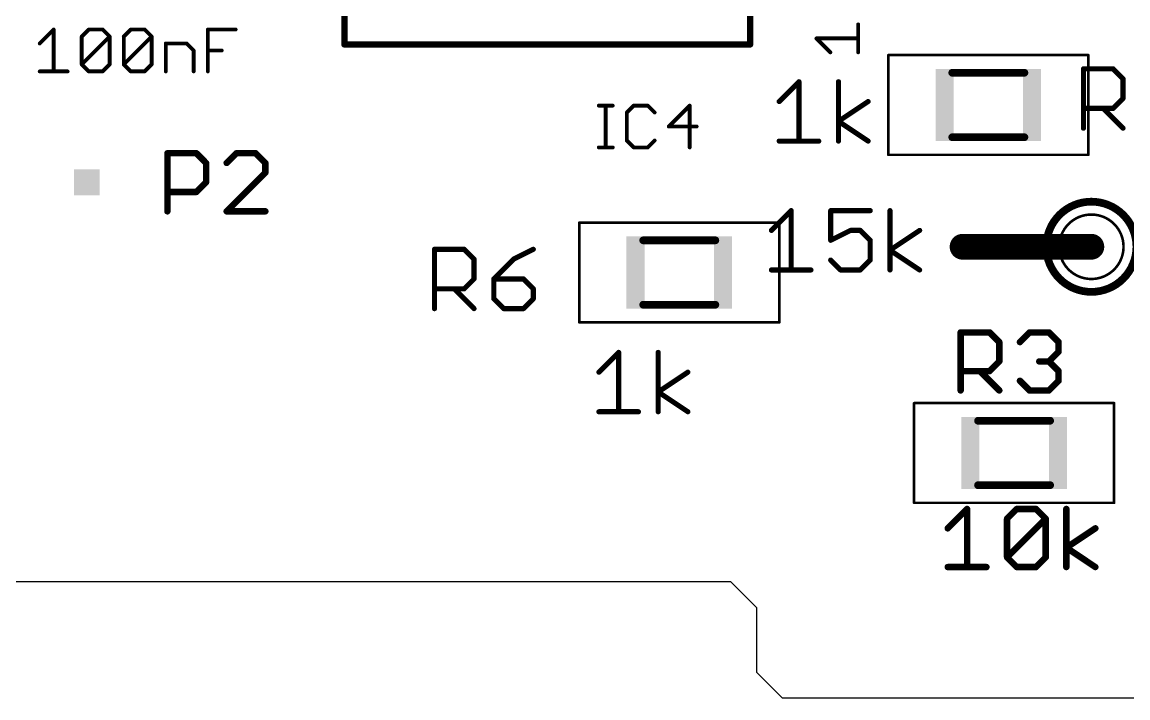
# Model space of a CAD drawing. Extents: x 2 to 123, y -4 to 52.
# Drawn here: x 51.05 to 72.86, y -2.29 to 11.03 of the extents above; entities that cross this region are included whole.
import ezdxf

# ---------------------------------------------------------------- set-up
doc = ezdxf.new("R2010")
doc.units = 0
for name, color, linetype in [('20', 53, 'CONTINUOUS'), ('25', 253, 'CONTINUOUS'), ('27', 253, 'CONTINUOUS'), ('39', 12, 'CONTINUOUS'), ('51', 253, 'CONTINUOUS')]:
    doc.layers.add(name, color=color, linetype=linetype)

# ---------------------------------------------------------------- blocks, each defined once
blk = doc.blocks.new('RECT')
blk.add_solid([(-0.5, -0.5), (0.5, -0.5), (-0.5, 0.5), (0.5, 0.5)])

msp = doc.modelspace()

# ---------------------------------------------------------------- linework, layer by layer
at = {"layer": '20'}
for p, q in [((65.024, 0), (3.302, 0)), ((65.024, 0), (65.532, -0.508)), ((65.532, -0.508), (65.532, -1.778)), ((65.532, -1.778), (66.04, -2.286)), ((66.04, -2.286), (93.726, -2.286))]:
    msp.add_line(p, q, dxfattribs=at)
at = {"layer": '25'}
for points, const_width in [([(71.9806, 8.9408), (71.9806, 10.1102)], 0.1016), ([(71.9806, 10.1102), (72.5653, 10.1102)], 0.1016), ([(72.5653, 10.1102), (72.7602, 9.9153)], 0.1016), ([(72.7602, 9.9153), (72.7602, 9.5255)], 0.1016), ([(62.4204, 9.386), (62.6952, 9.386)], 0.0762), ([(62.5578, 8.5615), (62.5578, 9.386)], 0.0762), ([(63.1103, 9.386), (62.9729, 9.2486)], 0.0762), ([(63.3851, 9.386), (63.1103, 9.386)], 0.0762), ([(63.5226, 9.2486), (63.3851, 9.386)], 0.0762), ([(64.2138, 9.386), (63.8016, 8.9738)], 0.0762), ([(64.2138, 8.5615), (64.2138, 9.386)], 0.0762), ([(72.5653, 9.3306), (71.9806, 9.3306)], 0.1016), ([(72.3704, 9.3306), (72.7602, 8.9408)], 0.1016), ([(72.7602, 9.5255), (72.5653, 9.3306)], 0.1016), ([(62.9729, 9.2486), (62.9729, 8.6989)], 0.0762), ([(63.8016, 8.9738), (64.3513, 8.9738)], 0.0762), ([(62.9729, 8.6989), (63.1103, 8.5615)], 0.0762), ([(63.3851, 8.5615), (63.5226, 8.6989)], 0.0762), ([(53.9115, 7.3025), (53.9115, 8.4465)], 0.127), ([(53.9115, 8.4465), (54.4835, 8.4465)], 0.127), ([(54.4835, 8.4465), (54.6742, 8.2558)], 0.127), ([(55.2716, 8.4465), (55.0809, 8.2558)], 0.127), ([(55.6529, 8.4465), (55.2716, 8.4465)], 0.127), ([(55.8435, 8.2558), (55.6529, 8.4465)], 0.127), ([(62.4204, 8.5615), (62.6952, 8.5615)], 0.0762), ([(63.1103, 8.5615), (63.3851, 8.5615)], 0.0762), ([(54.6742, 8.2558), (54.6742, 7.8745)], 0.127), ([(55.8435, 8.0652), (55.8435, 8.2558)], 0.127), ([(55.0809, 7.3025), (55.8435, 8.0652)], 0.127), ([(54.6742, 7.8745), (54.4835, 7.6838)], 0.127), ([(54.4835, 7.6838), (53.9115, 7.6838)], 0.127), ([(55.8435, 7.3025), (55.0809, 7.3025)], 0.127), ([(59.18, 5.3848), (59.18, 6.5542)], 0.1016), ([(59.18, 6.5542), (59.7647, 6.5542)], 0.1016), ([(59.7647, 6.5542), (59.9596, 6.3593)], 0.1016), ([(61.129, 6.5542), (60.7392, 6.3593)], 0.1016), ([(59.9596, 6.3593), (59.9596, 5.9695)], 0.1016), ([(60.7392, 6.3593), (60.3494, 5.9695)], 0.1016), ([(59.9596, 5.9695), (59.7647, 5.7746)], 0.1016), ([(60.3494, 5.9695), (60.3494, 5.5797)], 0.1016), ([(60.9341, 5.9695), (60.3494, 5.9695)], 0.1016), ([(61.129, 5.7746), (60.9341, 5.9695)], 0.1016), ([(59.7647, 5.7746), (59.18, 5.7746)], 0.1016), ([(59.5698, 5.7746), (59.9596, 5.3848)], 0.1016), ([(61.129, 5.5797), (61.129, 5.7746)], 0.1016), ([(60.3494, 5.5797), (60.5443, 5.3848)], 0.1016), ([(60.9341, 5.3848), (61.129, 5.5797)], 0.1016), ([(60.5443, 5.3848), (60.9341, 5.3848)], 0.1016), ([(69.5579, 3.7719), (69.5579, 4.9159)], 0.127), ([(69.5579, 4.9159), (70.1299, 4.9159)], 0.127), ([(70.1299, 4.9159), (70.3205, 4.7252)], 0.127), ([(70.7273, 4.7252), (70.918, 4.9159)], 0.127), ([(70.918, 4.9159), (71.2993, 4.9159)], 0.127), ([(71.2993, 4.9159), (71.4899, 4.7252)], 0.127), ([(70.3205, 4.7252), (70.3205, 4.3439)], 0.127), ([(71.4899, 4.5346), (71.2993, 4.3439)], 0.127), ([(71.4899, 4.7252), (71.4899, 4.5346)], 0.127), ([(70.3205, 4.3439), (70.1299, 4.1532)], 0.127), ([(71.2993, 4.3439), (71.1086, 4.3439)], 0.127), ([(71.2993, 4.3439), (71.4899, 4.1532)], 0.127), ([(70.1299, 4.1532), (69.5579, 4.1532)], 0.127), ([(69.9392, 4.1532), (70.3205, 3.7719)], 0.127), ([(71.4899, 4.1532), (71.4899, 3.9626)], 0.127), ([(70.918, 3.7719), (70.7273, 3.9626)], 0.127), ([(71.4899, 3.9626), (71.2993, 3.7719)], 0.127), ([(71.2993, 3.7719), (70.918, 3.7719)], 0.127)]:
    msp.add_lwpolyline(points, dxfattribs=dict(at, const_width=const_width))
for points, const_width in [([(72.006, 10.1102, 1), (71.9552, 10.1102)], 0.0508), ([(71.9806, 10.1356, 1), (71.9806, 10.0848)], 0.0508), ([(72.5833, 10.1282, 1), (72.5473, 10.0922)], 0.0508), ([(72.5653, 10.0848, 1), (72.5653, 10.1356)], 0.0508), ([(72.7856, 9.9153, 1), (72.7348, 9.9153)], 0.0508), ([(72.7422, 9.8973, 1), (72.7782, 9.9333)], 0.0508), ([(62.4204, 9.4051, 1), (62.4204, 9.367)], 0.0381), ([(62.5769, 9.386, 1), (62.5388, 9.386)], 0.0381), ([(62.6952, 9.367, 1), (62.6952, 9.4051)], 0.0381), ([(63.1103, 9.4051, 1), (63.1103, 9.367)], 0.0381), ([(63.1238, 9.3725, 1), (63.0968, 9.3995)], 0.0381), ([(63.3986, 9.3995, 1), (63.3717, 9.3725)], 0.0381), ([(63.3851, 9.367, 1), (63.3851, 9.4051)], 0.0381), ([(64.2329, 9.386, 1), (64.1948, 9.386)], 0.0381), ([(64.2273, 9.3725, 1), (64.2004, 9.3995)], 0.0381), ([(71.9806, 9.356, 1), (71.9806, 9.3052)], 0.0508), ([(72.3884, 9.3486, 1), (72.3524, 9.3126)], 0.0508), ([(72.5653, 9.3052, 1), (72.5653, 9.356)], 0.0508), ([(72.7348, 9.5255, 1), (72.7856, 9.5255)], 0.0508), ([(72.7782, 9.5075, 1), (72.7422, 9.5435)], 0.0508), ([(62.9919, 9.2486, 1), (62.9538, 9.2486)], 0.0381), ([(62.9594, 9.2621, 1), (62.9864, 9.2351)], 0.0381), ([(63.5091, 9.2351, 1), (63.536, 9.2621)], 0.0381), ([(72.5473, 9.3486, 1), (72.5833, 9.3126)], 0.0508), ([(63.8016, 8.9928, 1), (63.8016, 8.9547)], 0.0381), ([(63.7881, 8.9872, 1), (63.8151, 8.9603)], 0.0381), ([(64.3513, 8.9547, 1), (64.3513, 8.9928)], 0.0381), ([(71.9552, 8.9408, 1), (72.006, 8.9408)], 0.0508), ([(72.7422, 8.9228, 1), (72.7782, 8.9588)], 0.0508), ([(62.9864, 8.7124, 1), (62.9594, 8.6854)], 0.0381), ([(63.536, 8.6854, 1), (63.5091, 8.7124)], 0.0381), ([(53.9115, 8.4782, 1), (53.9115, 8.4147)], 0.0635), ([(53.9433, 8.4465, 1), (53.8798, 8.4465)], 0.0635), ([(54.5059, 8.4689, 1), (54.461, 8.424)], 0.0635), ([(54.4835, 8.4147, 1), (54.4835, 8.4782)], 0.0635), ([(55.2716, 8.4782, 1), (55.2716, 8.4147)], 0.0635), ([(55.294, 8.424, 1), (55.2491, 8.4689)], 0.0635), ([(55.6753, 8.4689, 1), (55.6304, 8.424)], 0.0635), ([(55.6529, 8.4147, 1), (55.6529, 8.4782)], 0.0635), ([(62.4204, 8.5806, 1), (62.4204, 8.5425)], 0.0381), ([(62.5388, 8.5615, 1), (62.5769, 8.5615)], 0.0381), ([(62.6952, 8.5425, 1), (62.6952, 8.5806)], 0.0381), ([(62.9538, 8.6989, 1), (62.9919, 8.6989)], 0.0381), ([(63.1103, 8.5806, 1), (63.1103, 8.5425)], 0.0381), ([(63.0968, 8.548, 1), (63.1238, 8.575)], 0.0381), ([(63.3717, 8.575, 1), (63.3986, 8.548)], 0.0381), ([(63.3851, 8.5425, 1), (63.3851, 8.5806)], 0.0381), ([(64.1948, 8.5615, 1), (64.2329, 8.5615)], 0.0381), ([(54.7059, 8.2558, 1), (54.6424, 8.2558)], 0.0635), ([(54.6517, 8.2334, 1), (54.6966, 8.2783)], 0.0635), ([(55.0584, 8.2783, 1), (55.1033, 8.2334)], 0.0635), ([(55.8753, 8.2558, 1), (55.8118, 8.2558)], 0.0635), ([(55.8211, 8.2334, 1), (55.866, 8.2783)], 0.0635), ([(55.8118, 8.0652, 1), (55.8753, 8.0652)], 0.0635), ([(55.866, 8.0427, 1), (55.8211, 8.0876)], 0.0635), ([(54.6424, 7.8745, 1), (54.7059, 7.8745)], 0.0635), ([(54.6966, 7.852, 1), (54.6517, 7.8969)], 0.0635), ([(53.9115, 7.7156, 1), (53.9115, 7.6521)], 0.0635), ([(54.461, 7.7063, 1), (54.5059, 7.6614)], 0.0635), ([(54.4835, 7.6521, 1), (54.4835, 7.7156)], 0.0635), ([(53.8798, 7.3025, 1), (53.9433, 7.3025)], 0.0635), ([(55.0584, 7.325, 1), (55.1033, 7.28)], 0.0635), ([(55.0809, 7.3342, 1), (55.0809, 7.2708)], 0.0635), ([(55.8435, 7.2708, 1), (55.8435, 7.3342)], 0.0635), ([(59.2054, 6.5542, 1), (59.1546, 6.5542)], 0.0508), ([(59.18, 6.5796, 1), (59.18, 6.5288)], 0.0508), ([(59.7827, 6.5722, 1), (59.7467, 6.5362)], 0.0508), ([(59.7647, 6.5288, 1), (59.7647, 6.5796)], 0.0508), ([(61.1404, 6.5315, 1), (61.1176, 6.5769)], 0.0508), ([(59.985, 6.3593, 1), (59.9342, 6.3593)], 0.0508), ([(59.9416, 6.3413, 1), (59.9776, 6.3773)], 0.0508), ([(60.7278, 6.382, 1), (60.7506, 6.3366)], 0.0508), ([(60.7572, 6.3413, 1), (60.7212, 6.3773)], 0.0508), ([(59.9342, 5.9695, 1), (59.985, 5.9695)], 0.0508), ([(59.9776, 5.9515, 1), (59.9416, 5.9875)], 0.0508), ([(60.3314, 5.9875, 1), (60.3674, 5.9515)], 0.0508), ([(60.3748, 5.9695, 1), (60.324, 5.9695)], 0.0508), ([(60.3494, 5.9949, 1), (60.3494, 5.9441)], 0.0508), ([(60.9521, 5.9875, 1), (60.9161, 5.9515)], 0.0508), ([(60.9341, 5.9441, 1), (60.9341, 5.9949)], 0.0508), ([(59.18, 5.8, 1), (59.18, 5.7492)], 0.0508), ([(59.5878, 5.7926, 1), (59.5518, 5.7566)], 0.0508), ([(59.7467, 5.7926, 1), (59.7827, 5.7566)], 0.0508), ([(59.7647, 5.7492, 1), (59.7647, 5.8)], 0.0508), ([(61.1544, 5.7746, 1), (61.1036, 5.7746)], 0.0508), ([(61.111, 5.7566, 1), (61.147, 5.7926)], 0.0508), ([(60.3674, 5.5977, 1), (60.3314, 5.5617)], 0.0508), ([(60.324, 5.5797, 1), (60.3748, 5.5797)], 0.0508), ([(61.1036, 5.5797, 1), (61.1544, 5.5797)], 0.0508), ([(61.147, 5.5617, 1), (61.111, 5.5977)], 0.0508), ([(59.1546, 5.3848, 1), (59.2054, 5.3848)], 0.0508), ([(59.9416, 5.3668, 1), (59.9776, 5.4028)], 0.0508), ([(60.5443, 5.4102, 1), (60.5443, 5.3594)], 0.0508), ([(60.5263, 5.3668, 1), (60.5623, 5.4028)], 0.0508), ([(60.9161, 5.4028, 1), (60.9521, 5.3668)], 0.0508), ([(60.9341, 5.3594, 1), (60.9341, 5.4102)], 0.0508), ([(69.5579, 4.9476, 1), (69.5579, 4.8841)], 0.0635), ([(69.5897, 4.9159, 1), (69.5262, 4.9159)], 0.0635), ([(70.1523, 4.9383, 1), (70.1074, 4.8934)], 0.0635), ([(70.1299, 4.8841, 1), (70.1299, 4.9476)], 0.0635), ([(70.918, 4.9476, 1), (70.918, 4.8841)], 0.0635), ([(70.9404, 4.8934, 1), (70.8955, 4.9383)], 0.0635), ([(71.3217, 4.9383, 1), (71.2768, 4.8934)], 0.0635), ([(71.2993, 4.8841, 1), (71.2993, 4.9476)], 0.0635), ([(70.3523, 4.7252, 1), (70.2888, 4.7252)], 0.0635), ([(70.2981, 4.7028, 1), (70.343, 4.7477)], 0.0635), ([(70.7048, 4.7477, 1), (70.7497, 4.7028)], 0.0635), ([(71.5217, 4.7252, 1), (71.4582, 4.7252)], 0.0635), ([(71.4675, 4.7028, 1), (71.5124, 4.7477)], 0.0635), ([(71.5124, 4.5121, 1), (71.4675, 4.557)], 0.0635), ([(70.2888, 4.3439, 1), (70.3523, 4.3439)], 0.0635), ([(70.343, 4.3214, 1), (70.2981, 4.3663)], 0.0635), ([(71.1086, 4.3756, 1), (71.1086, 4.3121)], 0.0635), ([(71.3217, 4.3663, 1), (71.2768, 4.3214)], 0.0635), ([(71.2768, 4.3663, 1), (71.3217, 4.3214)], 0.0635), ([(71.2993, 4.3121, 1), (71.2993, 4.3756)], 0.0635), ([(71.4582, 4.5346, 1), (71.5217, 4.5346)], 0.0635), ([(69.5579, 4.185, 1), (69.5579, 4.1215)], 0.0635), ([(69.9617, 4.1757, 1), (69.9168, 4.1308)], 0.0635), ([(70.1074, 4.1757, 1), (70.1523, 4.1308)], 0.0635), ([(70.1299, 4.1215, 1), (70.1299, 4.185)], 0.0635), ([(71.5217, 4.1532, 1), (71.4582, 4.1532)], 0.0635), ([(71.4675, 4.1308, 1), (71.5124, 4.1757)], 0.0635), ([(70.7497, 3.985, 1), (70.7048, 3.9401)], 0.0635), ([(71.4582, 3.9626, 1), (71.5217, 3.9626)], 0.0635), ([(71.5124, 3.9401, 1), (71.4675, 3.985)], 0.0635), ([(69.5262, 3.7719, 1), (69.5897, 3.7719)], 0.0635), ([(70.2981, 3.7494, 1), (70.343, 3.7944)], 0.0635), ([(70.918, 3.8037, 1), (70.918, 3.7401)], 0.0635), ([(70.8955, 3.7494, 1), (70.9404, 3.7944)], 0.0635), ([(71.2768, 3.7944, 1), (71.3217, 3.7494)], 0.0635), ([(71.2993, 3.7401, 1), (71.2993, 3.8037)], 0.0635)]:
    msp.add_lwpolyline(points, format="xyb", dxfattribs=dict(at, const_width=const_width))
at = {"layer": '27'}
for points, const_width in [([(51.3936, 10.6098), (51.6684, 10.8846)], 0.0762), ([(51.6684, 10.8846), (51.6684, 10.0601)], 0.0762), ([(52.2223, 10.7472), (52.3597, 10.8846)], 0.0762), ([(52.3597, 10.8846), (52.6345, 10.8846)], 0.0762), ([(52.6345, 10.8846), (52.7719, 10.7472)], 0.0762), ([(53.051, 10.7472), (53.1884, 10.8846)], 0.0762), ([(53.1884, 10.8846), (53.4632, 10.8846)], 0.0762), ([(53.4632, 10.8846), (53.6006, 10.7472)], 0.0762), ([(54.7084, 10.0601), (54.7084, 10.8846)], 0.0762), ([(54.7084, 10.8846), (55.2581, 10.8846)], 0.0762), ([(67.5369, 10.4361), (67.5369, 10.9857)], 0.0762), ([(52.2223, 10.1975), (52.2223, 10.7472)], 0.0762), ([(52.2223, 10.1975), (52.7719, 10.7472)], 0.0762), ([(52.7719, 10.7472), (52.7719, 10.1975)], 0.0762), ([(53.051, 10.1975), (53.051, 10.7472)], 0.0762), ([(53.051, 10.1975), (53.6006, 10.7472)], 0.0762), ([(53.6006, 10.7472), (53.6006, 10.1975)], 0.0762), ([(66.9872, 10.4361), (66.7124, 10.7109)], 0.0762), ([(66.7124, 10.7109), (67.5369, 10.7109)], 0.0762), ([(53.8797, 10.0601), (53.8797, 10.6098)], 0.0762), ([(53.8797, 10.6098), (54.2919, 10.6098)], 0.0762), ([(54.2919, 10.6098), (54.4293, 10.4724)], 0.0762), ([(54.4293, 10.4724), (54.4293, 10.0601)], 0.0762), ([(54.7084, 10.4724), (54.9832, 10.4724)], 0.0762), ([(51.3936, 10.0601), (51.9432, 10.0601)], 0.0762), ([(52.3597, 10.0601), (52.2223, 10.1975)], 0.0762), ([(52.6345, 10.0601), (52.3597, 10.0601)], 0.0762), ([(52.7719, 10.1975), (52.6345, 10.0601)], 0.0762), ([(53.1884, 10.0601), (53.051, 10.1975)], 0.0762), ([(53.4632, 10.0601), (53.1884, 10.0601)], 0.0762), ([(53.6006, 10.1975), (53.4632, 10.0601)], 0.0762), ([(65.9789, 9.4664), (66.3687, 9.8562)], 0.1016), ([(66.3687, 9.8562), (66.3687, 8.6868)], 0.1016), ([(67.1483, 8.6868), (67.1483, 9.8562)], 0.1016), ([(67.1483, 9.0766), (67.733, 9.4664)], 0.1016), ([(67.733, 8.6868), (67.1483, 9.0766)], 0.1016), ([(65.9789, 8.6868), (66.7585, 8.6868)], 0.1016), ([(65.8255, 6.9264), (66.2153, 7.3162)], 0.1016), ([(66.2153, 7.3162), (66.2153, 6.1468)], 0.1016), ([(67.7745, 7.3162), (66.9949, 7.3162)], 0.1016), ([(66.9949, 7.3162), (66.9949, 6.7315)], 0.1016), ([(68.1643, 6.1468), (68.1643, 7.3162)], 0.1016), ([(66.9949, 6.7315), (67.3847, 6.9264)], 0.1016), ([(67.3847, 6.9264), (67.5796, 6.9264)], 0.1016), ([(67.5796, 6.9264), (67.7745, 6.7315)], 0.1016), ([(67.7745, 6.7315), (67.7745, 6.3417)], 0.1016), ([(68.1643, 6.5366), (68.749, 6.9264)], 0.1016), ([(68.749, 6.1468), (68.1643, 6.5366)], 0.1016), ([(67.1898, 6.1468), (66.9949, 6.3417)], 0.1016), ([(67.7745, 6.3417), (67.5796, 6.1468)], 0.1016), ([(65.8255, 6.1468), (66.6051, 6.1468)], 0.1016), ([(67.5796, 6.1468), (67.1898, 6.1468)], 0.1016), ([(62.4229, 4.1324), (62.8127, 4.5222)], 0.1016), ([(62.8127, 4.5222), (62.8127, 3.3528)], 0.1016), ([(63.5923, 3.3528), (63.5923, 4.5222)], 0.1016), ([(63.5923, 3.7426), (64.177, 4.1324)], 0.1016), ([(64.177, 3.3528), (63.5923, 3.7426)], 0.1016), ([(62.4229, 3.3528), (63.2025, 3.3528)], 0.1016), ([(69.3039, 1.0548), (69.6852, 1.4361)], 0.127), ([(69.6852, 1.4361), (69.6852, 0.2921)], 0.127), ([(70.4733, 1.2454), (70.664, 1.4361)], 0.127), ([(70.4733, 0.4828), (70.4733, 1.2454)], 0.127), ([(70.4733, 0.4828), (71.2359, 1.2454)], 0.127), ([(70.664, 1.4361), (71.0453, 1.4361)], 0.127), ([(71.0453, 1.4361), (71.2359, 1.2454)], 0.127), ([(71.2359, 1.2454), (71.2359, 0.4828)], 0.127), ([(71.6427, 0.2921), (71.6427, 1.4361)], 0.127), ([(71.6427, 0.6734), (72.2147, 1.0548)], 0.127), ([(72.2147, 0.2921), (71.6427, 0.6734)], 0.127), ([(70.664, 0.2921), (70.4733, 0.4828)], 0.127), ([(71.2359, 0.4828), (71.0453, 0.2921)], 0.127), ([(69.3039, 0.2921), (70.0666, 0.2921)], 0.127), ([(71.0453, 0.2921), (70.664, 0.2921)], 0.127)]:
    msp.add_lwpolyline(points, dxfattribs=dict(at, const_width=const_width))
for points, const_width in [([(51.6874, 10.8846, 1), (51.6493, 10.8846)], 0.0381), ([(51.6819, 10.8711, 1), (51.6549, 10.8981)], 0.0381), ([(52.3597, 10.9037, 1), (52.3597, 10.8656)], 0.0381), ([(52.3732, 10.8711, 1), (52.3462, 10.8981)], 0.0381), ([(52.648, 10.8981, 1), (52.621, 10.8711)], 0.0381), ([(52.6345, 10.8656, 1), (52.6345, 10.9037)], 0.0381), ([(53.1884, 10.9037, 1), (53.1884, 10.8656)], 0.0381), ([(53.2019, 10.8711, 1), (53.1749, 10.8981)], 0.0381), ([(53.4767, 10.8981, 1), (53.4498, 10.8711)], 0.0381), ([(53.4632, 10.8656, 1), (53.4632, 10.9037)], 0.0381), ([(54.7084, 10.9037, 1), (54.7084, 10.8656)], 0.0381), ([(54.7274, 10.8846, 1), (54.6893, 10.8846)], 0.0381), ([(55.2581, 10.8656, 1), (55.2581, 10.9037)], 0.0381), ([(67.5559, 10.9857, 1), (67.5179, 10.9857)], 0.0381), ([(52.2088, 10.7607, 1), (52.2357, 10.7337)], 0.0381), ([(52.2413, 10.7472, 1), (52.2032, 10.7472)], 0.0381), ([(52.791, 10.7472, 1), (52.7529, 10.7472)], 0.0381), ([(52.7854, 10.7337, 1), (52.7585, 10.7607)], 0.0381), ([(52.7585, 10.7337, 1), (52.7854, 10.7607)], 0.0381), ([(53.0375, 10.7607, 1), (53.0644, 10.7337)], 0.0381), ([(53.07, 10.7472, 1), (53.0319, 10.7472)], 0.0381), ([(53.6197, 10.7472, 1), (53.5816, 10.7472)], 0.0381), ([(53.6141, 10.7337, 1), (53.5872, 10.7607)], 0.0381), ([(53.5872, 10.7337, 1), (53.6141, 10.7607)], 0.0381), ([(66.7259, 10.7244, 1), (66.6989, 10.6974)], 0.0381), ([(66.7124, 10.7299, 1), (66.7124, 10.6918)], 0.0381), ([(67.5369, 10.6918, 1), (67.5369, 10.7299)], 0.0381), ([(51.3801, 10.6232, 1), (51.407, 10.5963)], 0.0381), ([(53.8987, 10.6098, 1), (53.8606, 10.6098)], 0.0381), ([(53.8797, 10.6288, 1), (53.8797, 10.5907)], 0.0381), ([(54.3054, 10.6232, 1), (54.2785, 10.5963)], 0.0381), ([(54.2919, 10.5907, 1), (54.2919, 10.6288)], 0.0381), ([(54.4484, 10.4724, 1), (54.4103, 10.4724)], 0.0381), ([(54.4159, 10.4589, 1), (54.4428, 10.4858)], 0.0381), ([(54.7084, 10.4914, 1), (54.7084, 10.4533)], 0.0381), ([(54.9832, 10.4533, 1), (54.9832, 10.4914)], 0.0381), ([(66.9738, 10.4226, 1), (67.0007, 10.4495)], 0.0381), ([(67.5179, 10.4361, 1), (67.5559, 10.4361)], 0.0381), ([(51.3936, 10.0792, 1), (51.3936, 10.0411)], 0.0381), ([(51.6493, 10.0601, 1), (51.6874, 10.0601)], 0.0381), ([(51.9432, 10.0411, 1), (51.9432, 10.0792)], 0.0381), ([(52.2357, 10.211, 1), (52.2088, 10.184)], 0.0381), ([(52.2088, 10.211, 1), (52.2357, 10.184)], 0.0381), ([(52.2032, 10.1975, 1), (52.2413, 10.1975)], 0.0381), ([(52.3597, 10.0792, 1), (52.3597, 10.0411)], 0.0381), ([(52.3462, 10.0466, 1), (52.3732, 10.0736)], 0.0381), ([(52.621, 10.0736, 1), (52.648, 10.0466)], 0.0381), ([(52.6345, 10.0411, 1), (52.6345, 10.0792)], 0.0381), ([(52.7529, 10.1975, 1), (52.791, 10.1975)], 0.0381), ([(52.7854, 10.184, 1), (52.7585, 10.211)], 0.0381), ([(53.0644, 10.211, 1), (53.0375, 10.184)], 0.0381), ([(53.0375, 10.211, 1), (53.0644, 10.184)], 0.0381), ([(53.0319, 10.1975, 1), (53.07, 10.1975)], 0.0381), ([(53.1884, 10.0792, 1), (53.1884, 10.0411)], 0.0381), ([(53.1749, 10.0466, 1), (53.2019, 10.0736)], 0.0381), ([(53.4498, 10.0736, 1), (53.4767, 10.0466)], 0.0381), ([(53.4632, 10.0411, 1), (53.4632, 10.0792)], 0.0381), ([(53.5816, 10.1975, 1), (53.6197, 10.1975)], 0.0381), ([(53.6141, 10.184, 1), (53.5872, 10.211)], 0.0381), ([(53.8606, 10.0601, 1), (53.8987, 10.0601)], 0.0381), ([(54.4103, 10.0601, 1), (54.4484, 10.0601)], 0.0381), ([(54.6893, 10.0601, 1), (54.7274, 10.0601)], 0.0381), ([(66.3941, 9.8562, 1), (66.3433, 9.8562)], 0.0508), ([(66.3867, 9.8382, 1), (66.3507, 9.8742)], 0.0508), ([(67.1737, 9.8562, 1), (67.1229, 9.8562)], 0.0508), ([(65.9609, 9.4844, 1), (65.9969, 9.4484)], 0.0508), ([(67.7471, 9.4453, 1), (67.7189, 9.4875)], 0.0508), ([(67.1624, 9.0977, 1), (67.1342, 9.0555)], 0.0508), ([(67.1342, 9.0977, 1), (67.1624, 9.0555)], 0.0508), ([(65.9789, 8.7122, 1), (65.9789, 8.6614)], 0.0508), ([(66.7585, 8.6614, 1), (66.7585, 8.7122)], 0.0508), ([(67.7189, 8.6657, 1), (67.7471, 8.7079)], 0.0508), ([(66.3433, 8.6868, 1), (66.3941, 8.6868)], 0.0508), ([(67.1229, 8.6868, 1), (67.1737, 8.6868)], 0.0508), ([(66.2407, 7.3162, 1), (66.1899, 7.3162)], 0.0508), ([(66.2333, 7.2982, 1), (66.1973, 7.3342)], 0.0508), ([(66.9949, 7.3416, 1), (66.9949, 7.2908)], 0.0508), ([(67.0203, 7.3162, 1), (66.9695, 7.3162)], 0.0508), ([(67.7745, 7.2908, 1), (67.7745, 7.3416)], 0.0508), ([(68.1897, 7.3162, 1), (68.1389, 7.3162)], 0.0508), ([(65.8075, 6.9444, 1), (65.8435, 6.9084)], 0.0508), ([(66.9835, 6.7542, 1), (67.0063, 6.7088)], 0.0508), ([(67.3847, 6.9518, 1), (67.3847, 6.901)], 0.0508), ([(67.3961, 6.9037, 1), (67.3733, 6.9491)], 0.0508), ([(67.5976, 6.9444, 1), (67.5616, 6.9084)], 0.0508), ([(67.5796, 6.901, 1), (67.5796, 6.9518)], 0.0508), ([(67.7999, 6.7315, 1), (67.7491, 6.7315)], 0.0508), ([(67.7565, 6.7135, 1), (67.7925, 6.7495)], 0.0508), ([(68.7631, 6.9053, 1), (68.7349, 6.9475)], 0.0508), ([(66.9695, 6.7315, 1), (67.0203, 6.7315)], 0.0508), ([(68.1784, 6.5577, 1), (68.1502, 6.5155)], 0.0508), ([(68.1502, 6.5577, 1), (68.1784, 6.5155)], 0.0508), ([(67.0129, 6.3597, 1), (66.9769, 6.3237)], 0.0508), ([(67.7491, 6.3417, 1), (67.7999, 6.3417)], 0.0508), ([(67.7925, 6.3237, 1), (67.7565, 6.3597)], 0.0508), ([(65.8255, 6.1722, 1), (65.8255, 6.1214)], 0.0508), ([(66.1899, 6.1468, 1), (66.2407, 6.1468)], 0.0508), ([(66.6051, 6.1214, 1), (66.6051, 6.1722)], 0.0508), ([(67.1898, 6.1722, 1), (67.1898, 6.1214)], 0.0508), ([(67.1718, 6.1288, 1), (67.2078, 6.1648)], 0.0508), ([(67.5616, 6.1648, 1), (67.5976, 6.1288)], 0.0508), ([(67.5796, 6.1214, 1), (67.5796, 6.1722)], 0.0508), ([(68.1389, 6.1468, 1), (68.1897, 6.1468)], 0.0508), ([(68.7349, 6.1257, 1), (68.7631, 6.1679)], 0.0508), ([(62.8381, 4.5222, 1), (62.7873, 4.5222)], 0.0508), ([(62.8307, 4.5042, 1), (62.7947, 4.5402)], 0.0508), ([(63.6177, 4.5222, 1), (63.5669, 4.5222)], 0.0508), ([(62.4049, 4.1504, 1), (62.4409, 4.1144)], 0.0508), ([(64.1911, 4.1113, 1), (64.1629, 4.1535)], 0.0508), ([(63.6064, 3.7637, 1), (63.5782, 3.7215)], 0.0508), ([(63.5782, 3.7637, 1), (63.6064, 3.7215)], 0.0508), ([(62.4229, 3.3782, 1), (62.4229, 3.3274)], 0.0508), ([(62.7873, 3.3528, 1), (62.8381, 3.3528)], 0.0508), ([(63.2025, 3.3274, 1), (63.2025, 3.3782)], 0.0508), ([(63.5669, 3.3528, 1), (63.6177, 3.3528)], 0.0508), ([(64.1629, 3.3317, 1), (64.1911, 3.3739)], 0.0508), ([(69.717, 1.4361, 1), (69.6535, 1.4361)], 0.0635), ([(69.7077, 1.4136, 1), (69.6628, 1.4585)], 0.0635), ([(70.505, 1.2454, 1), (70.4415, 1.2454)], 0.0635), ([(70.664, 1.4678, 1), (70.664, 1.4043)], 0.0635), ([(70.6864, 1.4136, 1), (70.6415, 1.4585)], 0.0635), ([(71.0677, 1.4585, 1), (71.0228, 1.4136)], 0.0635), ([(71.0453, 1.4043, 1), (71.0453, 1.4678)], 0.0635), ([(71.2677, 1.2454, 1), (71.2042, 1.2454)], 0.0635), ([(71.2584, 1.223, 1), (71.2135, 1.2679)], 0.0635), ([(71.6744, 1.4361, 1), (71.6109, 1.4361)], 0.0635), ([(69.2814, 1.0772, 1), (69.3264, 1.0323)], 0.0635), ([(70.4508, 1.2679, 1), (70.4957, 1.223)], 0.0635), ([(71.2135, 1.223, 1), (71.2584, 1.2679)], 0.0635), ([(72.2323, 1.0283, 1), (72.1971, 1.0812)], 0.0635), ([(71.6603, 0.6998, 1), (71.6251, 0.647)], 0.0635), ([(71.6251, 0.6998, 1), (71.6603, 0.647)], 0.0635), ([(70.4957, 0.5052, 1), (70.4508, 0.4603)], 0.0635), ([(70.4508, 0.5052, 1), (70.4957, 0.4603)], 0.0635), ([(70.4415, 0.4828, 1), (70.505, 0.4828)], 0.0635), ([(71.2042, 0.4828, 1), (71.2677, 0.4828)], 0.0635), ([(71.2584, 0.4603, 1), (71.2135, 0.5052)], 0.0635), ([(69.3039, 0.3239, 1), (69.3039, 0.2604)], 0.0635), ([(69.6535, 0.2921, 1), (69.717, 0.2921)], 0.0635), ([(70.0666, 0.2604, 1), (70.0666, 0.3239)], 0.0635), ([(70.664, 0.3239, 1), (70.664, 0.2604)], 0.0635), ([(70.6415, 0.2696, 1), (70.6864, 0.3146)], 0.0635), ([(71.0228, 0.3146, 1), (71.0677, 0.2696)], 0.0635), ([(71.0453, 0.2604, 1), (71.0453, 0.3239)], 0.0635), ([(71.6109, 0.2921, 1), (71.6744, 0.2921)], 0.0635), ([(72.1971, 0.2657, 1), (72.2323, 0.3185)], 0.0635)]:
    msp.add_lwpolyline(points, format="xyb", dxfattribs=dict(at, const_width=const_width))
at = {"layer": '39', "const_width": 0.0508}
for points in [[(68.131, 10.381), (72.077, 10.381)], [(68.131, 8.415), (68.131, 10.381)], [(72.077, 10.381), (72.077, 8.415)], [(72.077, 8.415), (68.131, 8.415)], [(62.035, 7.079), (65.981, 7.079)], [(62.035, 5.113), (62.035, 7.079)], [(65.981, 7.079), (65.981, 5.113)], [(65.981, 5.113), (62.035, 5.113)], [(68.639, 3.523), (72.585, 3.523)], [(68.639, 1.557), (68.639, 3.523)], [(72.585, 3.523), (72.585, 1.557)], [(72.585, 1.557), (68.639, 1.557)]]:
    msp.add_lwpolyline(points, dxfattribs=at)
at = {"layer": '39', "const_width": 0.0254}
for points in [[(68.131, 10.3937, 1), (68.131, 10.3683)], [(68.1437, 10.381, 1), (68.1183, 10.381)], [(72.0897, 10.381, 1), (72.0643, 10.381)], [(72.077, 10.3683, 1), (72.077, 10.3937)], [(68.131, 8.4277, 1), (68.131, 8.4023)], [(68.1183, 8.415, 1), (68.1437, 8.415)], [(72.0643, 8.415, 1), (72.0897, 8.415)], [(72.077, 8.4023, 1), (72.077, 8.4277)], [(62.035, 7.0917, 1), (62.035, 7.0663)], [(62.0477, 7.079, 1), (62.0223, 7.079)], [(65.9937, 7.079, 1), (65.9683, 7.079)], [(65.981, 7.0663, 1), (65.981, 7.0917)], [(62.035, 5.1257, 1), (62.035, 5.1003)], [(62.0223, 5.113, 1), (62.0477, 5.113)], [(65.9683, 5.113, 1), (65.9937, 5.113)], [(65.981, 5.1003, 1), (65.981, 5.1257)], [(68.639, 3.5357, 1), (68.639, 3.5103)], [(68.6517, 3.523, 1), (68.6263, 3.523)], [(72.5977, 3.523, 1), (72.5723, 3.523)], [(72.585, 3.5103, 1), (72.585, 3.5357)], [(68.639, 1.5697, 1), (68.639, 1.5443)], [(68.6263, 1.557, 1), (68.6517, 1.557)], [(72.5723, 1.557, 1), (72.5977, 1.557)], [(72.585, 1.5443, 1), (72.585, 1.5697)]]:
    msp.add_lwpolyline(points, format="xyb", dxfattribs=at)
at = {"layer": '51'}
for points, const_width in [([(57.404, 10.5918), (57.404, 18.6436)], 0.127), ([(65.405, 18.6436), (65.405, 10.5918)], 0.127), ([(65.405, 10.5918), (57.404, 10.5918)], 0.127), ([(69.3928, 10.033), (70.8152, 10.033)], 0.1524), ([(69.3928, 8.763), (70.8152, 8.763)], 0.1524), ([(63.2968, 6.731), (64.7192, 6.731)], 0.1524), ([(72.136, 6.604), (69.596, 6.604)], 0.508), ([(63.2968, 5.461), (64.7192, 5.461)], 0.1524), ([(71.3232, 3.175), (69.9008, 3.175)], 0.1524), ([(71.3232, 1.905), (69.9008, 1.905)], 0.1524)]:
    msp.add_lwpolyline(points, dxfattribs=dict(at, const_width=const_width))
for points, const_width in [([(57.404, 10.6236, 1), (57.404, 10.5601)], 0.0635), ([(57.3723, 10.5918, 1), (57.4358, 10.5918)], 0.0635), ([(65.3732, 10.5918, 1), (65.4368, 10.5918)], 0.0635), ([(65.405, 10.5601, 1), (65.405, 10.6236)], 0.0635), ([(69.3928, 10.0711, 1), (69.3928, 9.9949)], 0.0762), ([(70.8152, 9.9949, 1), (70.8152, 10.0711)], 0.0762), ([(69.3928, 8.8011, 1), (69.3928, 8.7249)], 0.0762), ([(70.8152, 8.7249, 1), (70.8152, 8.8011)], 0.0762), ([(72.136, 5.715, 1), (72.136, 7.493, 1), (72.136, 5.715)], 0.1524), ([(72.136, 5.969, 1), (72.136, 7.239, 1), (72.136, 5.969)], 0.0508), ([(63.2968, 6.7691, 1), (63.2968, 6.6929)], 0.0762), ([(64.7192, 6.6929, 1), (64.7192, 6.7691)], 0.0762), ([(69.596, 6.731, 1), (69.596, 6.477)], 0.254), ([(72.136, 6.477, 1), (72.136, 6.731)], 0.254), ([(63.2968, 5.4991, 1), (63.2968, 5.4229)], 0.0762), ([(64.7192, 5.4229, 1), (64.7192, 5.4991)], 0.0762), ([(69.9008, 3.2131, 1), (69.9008, 3.1369)], 0.0762), ([(71.3232, 3.1369, 1), (71.3232, 3.2131)], 0.0762), ([(69.9008, 1.9431, 1), (69.9008, 1.8669)], 0.0762), ([(71.3232, 1.8669, 1), (71.3232, 1.9431)], 0.0762)]:
    msp.add_lwpolyline(points, format="xyb", dxfattribs=dict(at, const_width=const_width))

# ---------------------------------------------------------------- block references
at = {"layer": '51', "xscale": 0.3556, "yscale": 1.4224, "rotation": 180}
for p in [(69.2404, 9.398), (70.9676, 9.398), (63.1444, 6.096), (64.8716, 6.096)]:
    msp.add_blockref('RECT', p, dxfattribs=at)
at = {"layer": '51'}
for p, xscale, yscale in [((52.324, 7.874), 0.508, 0.508), ((69.7484, 2.54), 0.3556, 1.4224), ((71.4756, 2.54), 0.3556, 1.4224)]:
    msp.add_blockref('RECT', p, dxfattribs=dict(at, xscale=xscale, yscale=yscale))

doc.saveas('drawing.dxf')
